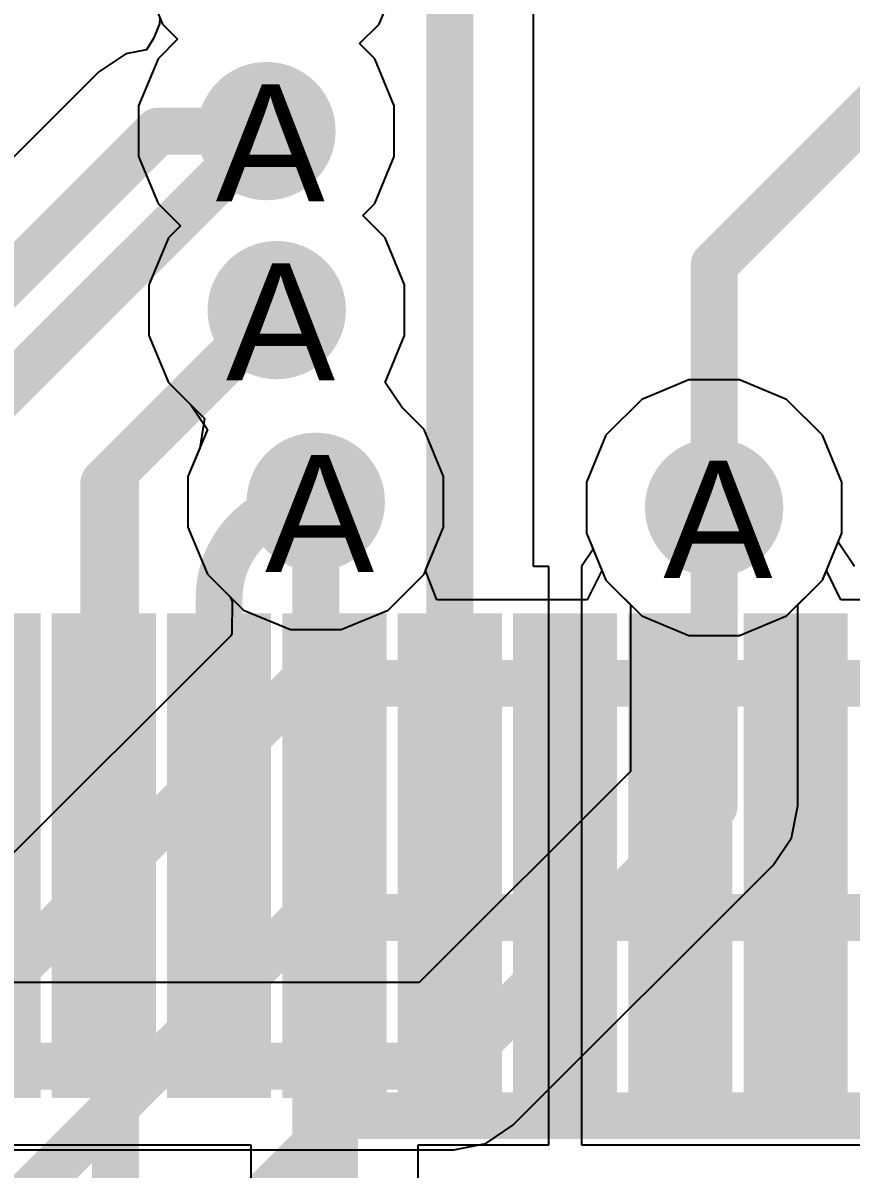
# Model space of a CAD drawing. Header units: inches. Extents: x 0 to 5271, y 0 to 5417.
# Drawn here: x 57.684 to 61.274, y 70.817 to 75.788 of the extents above; entities that cross this region are included whole.
import ezdxf

# ---------------------------------------------------------------- set-up
doc = ezdxf.new("R2010")
doc.units = ezdxf.units.IN
for name, color, linetype in [('Bottom Layer', 5, 'Continuous'), ('Drill Drawing', 1, 'Continuous'), ('L2_GND1', 16, 'Continuous'), ('L3_SIG1', 76, 'Continuous'), ('L4_PWR', 90, 'Continuous'), ('L5_GND2', 156, 'Continuous'), ('L6_SIG2', 130, 'Continuous'), ('L7_GND3', 216, 'Continuous'), ('Top Layer', 1, 'Continuous'), ('Top Paste', 8, 'Continuous'), ('Top Solder', 216, 'Continuous'), ('Via Holes', 16, 'Continuous')]:
    doc.layers.add(name, color=color, linetype=linetype)
doc.styles.add('Arial', font='', dxfattribs={"height": 0.2})
doc.styles.get('Arial').set_extended_font_data('Arial')

# ---------------------------------------------------------------- blocks, each defined once
blk = doc.blocks.new('AS0B826_S78B_7H_23')
at = {"layer": 'Top Layer'}
for points in [[(-16.6752, 19.131), (-16.3252, 19.131), (-16.3252, 17.131), (-16.6752, 17.131)], [(-16.175, 19.131), (-15.825, 19.131), (-15.825, 17.131), (-16.175, 17.131)], [(-15.6752, 19.131), (-15.3252, 19.131), (-15.3252, 17.131), (-15.6752, 17.131)], [(-15.175, 19.131), (-14.825, 19.131), (-14.825, 17.131), (-15.175, 17.131)], [(-14.6749, 19.131), (-14.3249, 19.131), (-14.3249, 17.131), (-14.6749, 17.131)], [(-14.1751, 19.131), (-13.8251, 19.131), (-13.8251, 17.131), (-14.1751, 17.131)], [(-13.6749, 19.131), (-13.3249, 19.131), (-13.3249, 17.131), (-13.6749, 17.131)], [(-13.1751, 19.131), (-12.8251, 19.131), (-12.8251, 17.131), (-13.1751, 17.131)]]:
    blk.add_hatch(color=1, dxfattribs=at).paths.add_polyline_path(points)
at = {"layer": 'Top Paste'}
for points in [[(-16.6752, 19.131), (-16.3252, 19.131), (-16.3252, 17.131), (-16.6752, 17.131)], [(-16.175, 19.131), (-15.825, 19.131), (-15.825, 17.131), (-16.175, 17.131)], [(-15.6752, 19.131), (-15.3252, 19.131), (-15.3252, 17.131), (-15.6752, 17.131)], [(-15.175, 19.131), (-14.825, 19.131), (-14.825, 17.131), (-15.175, 17.131)], [(-14.6749, 19.131), (-14.3249, 19.131), (-14.3249, 17.131), (-14.6749, 17.131)], [(-14.1751, 19.131), (-13.8251, 19.131), (-13.8251, 17.131), (-14.1751, 17.131)], [(-13.6749, 19.131), (-13.3249, 19.131), (-13.3249, 17.131), (-13.6749, 17.131)], [(-13.1751, 19.131), (-12.8251, 19.131), (-12.8251, 17.131), (-13.1751, 17.131)]]:
    blk.add_hatch(color=8, dxfattribs=at).paths.add_polyline_path(points)
at = {"layer": 'Top Solder'}
for points in [[(-16.726, 19.1818), (-16.2744, 19.1818), (-16.2744, 17.0802), (-16.726, 17.0802)], [(-16.2258, 19.1818), (-15.7742, 19.1818), (-15.7742, 17.0802), (-16.2258, 17.0802)], [(-15.726, 19.1818), (-15.2744, 19.1818), (-15.2744, 17.0802), (-15.726, 17.0802)], [(-15.2258, 19.1818), (-14.7742, 19.1818), (-14.7742, 17.0802), (-15.2258, 17.0802)], [(-14.7257, 19.1818), (-14.2741, 19.1818), (-14.2741, 17.0802), (-14.7257, 17.0802)], [(-14.2259, 19.1818), (-13.7743, 19.1818), (-13.7743, 17.0802), (-14.2259, 17.0802)], [(-13.7257, 19.1818), (-13.2741, 19.1818), (-13.2741, 17.0802), (-13.7257, 17.0802)], [(-13.2259, 19.1818), (-12.7743, 19.1818), (-12.7743, 17.0802), (-13.2259, 17.0802)]]:
    blk.add_hatch(color=216, dxfattribs=at).paths.add_polyline_path(points)

msp = doc.modelspace()

# ---------------------------------------------------------------- hatches: boundary and pattern name
at = {"layer": 'Bottom Layer'}
h = msp.add_hatch(color=5, dxfattribs=at)
edge = h.paths.add_edge_path()
edge.add_arc((58.7395, 75.3189), 0.3, 0, 360)
h = msp.add_hatch(color=5, dxfattribs=at)
edge = h.paths.add_edge_path()
edge.add_arc((58.7841, 74.5424), 0.3, 0, 360)
h = msp.add_hatch(color=5, dxfattribs=at)
edge = h.paths.add_edge_path()
edge.add_arc((58.9534, 73.7108), 0.3, 0, 360)
h = msp.add_hatch(color=5, dxfattribs=at)
edge = h.paths.add_edge_path()
edge.add_arc((60.6806, 73.6854), 0.3, 0, 360)
at = {"layer": 'L2_GND1'}
h = msp.add_hatch(color=16, dxfattribs=at)
edge = h.paths.add_edge_path()
edge.add_arc((58.7395, 75.3189), 0.3, 0, 360)
h = msp.add_hatch(color=16, dxfattribs=at)
edge = h.paths.add_edge_path()
edge.add_arc((58.7841, 74.5424), 0.3, 0, 360)
h = msp.add_hatch(color=16, dxfattribs=at)
edge = h.paths.add_edge_path()
edge.add_arc((58.9534, 73.7108), 0.3, 0, 360)
h = msp.add_hatch(color=16, dxfattribs=at)
edge = h.paths.add_edge_path()
edge.add_arc((60.6806, 73.6854), 0.3, 0, 360)
at = {"layer": 'L3_SIG1'}
h = msp.add_hatch(color=76, dxfattribs=at)
edge = h.paths.add_edge_path()
edge.add_arc((58.7395, 75.3189), 0.3, 0, 360)
h = msp.add_hatch(color=76, dxfattribs=at)
edge = h.paths.add_edge_path()
edge.add_arc((58.7841, 74.5424), 0.3, 0, 360)
h = msp.add_hatch(color=76, dxfattribs=at)
edge = h.paths.add_edge_path()
edge.add_arc((58.9534, 73.7108), 0.3, 0, 360)
h = msp.add_hatch(color=76, dxfattribs=at)
edge = h.paths.add_edge_path()
edge.add_arc((60.6806, 73.6854), 0.3, 0, 360)
at = {"layer": 'L4_PWR'}
h = msp.add_hatch(color=90, dxfattribs=at)
edge = h.paths.add_edge_path()
edge.add_arc((58.7395, 75.3189), 0.3, 0, 360)
h = msp.add_hatch(color=90, dxfattribs=at)
edge = h.paths.add_edge_path()
edge.add_arc((58.7841, 74.5424), 0.3, 0, 360)
h = msp.add_hatch(color=90, dxfattribs=at)
edge = h.paths.add_edge_path()
edge.add_arc((58.9534, 73.7108), 0.3, 0, 360)
h = msp.add_hatch(color=90, dxfattribs=at)
edge = h.paths.add_edge_path()
edge.add_arc((60.6806, 73.6854), 0.3, 0, 360)
at = {"layer": 'L5_GND2'}
h = msp.add_hatch(color=156, dxfattribs=at)
edge = h.paths.add_edge_path()
edge.add_arc((58.7395, 75.3189), 0.3, 0, 360)
h = msp.add_hatch(color=156, dxfattribs=at)
edge = h.paths.add_edge_path()
edge.add_arc((58.7841, 74.5424), 0.3, 0, 360)
h = msp.add_hatch(color=156, dxfattribs=at)
edge = h.paths.add_edge_path()
edge.add_arc((58.9534, 73.7108), 0.3, 0, 360)
h = msp.add_hatch(color=156, dxfattribs=at)
edge = h.paths.add_edge_path()
edge.add_arc((60.6806, 73.6854), 0.3, 0, 360)
at = {"layer": 'L6_SIG2'}
h = msp.add_hatch(color=130, dxfattribs=at)
edge = h.paths.add_edge_path()
edge.add_arc((58.7395, 75.3189), 0.3, 0, 360)
h = msp.add_hatch(color=130, dxfattribs=at)
edge = h.paths.add_edge_path()
edge.add_arc((58.7841, 74.5424), 0.3, 0, 360)
h = msp.add_hatch(color=130, dxfattribs=at)
edge = h.paths.add_edge_path()
edge.add_arc((58.9534, 73.7108), 0.3, 0, 360)
h = msp.add_hatch(color=130, dxfattribs=at)
edge = h.paths.add_edge_path()
edge.add_arc((60.6806, 73.6854), 0.3, 0, 360)
at = {"layer": 'L7_GND3'}
h = msp.add_hatch(color=216, dxfattribs=at)
edge = h.paths.add_edge_path()
edge.add_arc((58.7395, 75.3189), 0.3, 0, 360)
h = msp.add_hatch(color=216, dxfattribs=at)
edge = h.paths.add_edge_path()
edge.add_arc((58.7841, 74.5424), 0.3, 0, 360)
h = msp.add_hatch(color=216, dxfattribs=at)
edge = h.paths.add_edge_path()
edge.add_arc((58.9534, 73.7108), 0.3, 0, 360)
h = msp.add_hatch(color=216, dxfattribs=at)
edge = h.paths.add_edge_path()
edge.add_arc((60.6806, 73.6854), 0.3, 0, 360)
at = {"layer": 'Top Layer'}
h = msp.add_hatch(color=1, dxfattribs=at)
edge = h.paths.add_edge_path()
edge.add_arc((58.7395, 75.3189), 0.3, 0, 360)
h = msp.add_hatch(color=1, dxfattribs=at)
edge = h.paths.add_edge_path()
edge.add_arc((58.7841, 74.5424), 0.3, 0, 360)
h = msp.add_hatch(color=1, dxfattribs=at)
edge = h.paths.add_edge_path()
edge.add_arc((58.9534, 73.7108), 0.3, 0, 360)
h = msp.add_hatch(color=1, dxfattribs=at)
edge = h.paths.add_edge_path()
edge.add_arc((60.6806, 73.6854), 0.3, 0, 360)
at = {"layer": 'Via Holes'}
h = msp.add_hatch(color=7, dxfattribs=at)
edge = h.paths.add_edge_path()
edge.add_arc((58.7395, 75.3189), 0.15, 0, 360)
h = msp.add_hatch(color=7, dxfattribs=at)
edge = h.paths.add_edge_path()
edge.add_arc((58.7841, 74.5424), 0.15, 0, 360)
h = msp.add_hatch(color=7, dxfattribs=at)
edge = h.paths.add_edge_path()
edge.add_arc((58.9534, 73.7108), 0.15, 0, 360)
h = msp.add_hatch(color=7, dxfattribs=at)
edge = h.paths.add_edge_path()
edge.add_arc((60.6806, 73.6854), 0.15, 0, 360)

# ---------------------------------------------------------------- linework, layer by layer
at = {"layer": 'Bottom Layer'}
for p, q in [((58.2762, 75.7843), (58.2505, 75.7212)), ((58.2778, 75.8085), (58.2762, 75.7843)), ((58.2505, 75.7212), (58.2199, 75.6717)), ((58.2199, 75.6717), (58.1303, 75.6539)), ((58.1303, 75.6539), (58.0126, 75.5753)), ((58.0126, 75.5753), (57.6203, 75.183)), ((58.0126, 75.5753), (58.0126, 75.5753))]:
    msp.add_line(p, q, dxfattribs=at)
for points in [[(60.6806, 74.7389, 0.2032, 0.2032, 0), (61.4511, 75.5094, 0.2032, 0.2032, 0)], [(57.2854, 74.3353, 0.2032, 0.2032, 0), (58.269, 75.3189, 0.2032, 0.2032, 0)], [(58.269, 75.3189, 0.2032, 0.2032, 0), (58.7395, 75.3189, 0.2032, 0.2032, 0)], [(60.6806, 73.6854, 0.2032, 0.2032, 0), (60.6806, 74.7389, 0.2032, 0.2032, 0)], [(58.0854, 73.8437, 0.2032, 0.2032, 0), (58.7841, 74.5424, 0.2032, 0.2032, 0)], [(58.0854, 69.5318, 0.2032, 0.2032, 0), (58.0854, 73.8437, 0.2032, 0.2032, 0)], [(58.9534, 69.5998, 0.2032, 0.2032, 0), (58.9534, 73.7108, 0.2032, 0.2032, 0)]]:
    msp.add_lwpolyline(points, format="xyseb", dxfattribs=at)
for points in [[(58.2182, 75.3189, 0.1016, 0.1016, 1), (58.3198, 75.3189, 0.1016, 0.1016, 1)], [(58.2182, 75.3189, 0.1016, 0.1016, 1), (58.3198, 75.3189, 0.1016, 0.1016, 1)], [(58.6887, 75.3189, 0.1016, 0.1016, 1), (58.7903, 75.3189, 0.1016, 0.1016, 1)], [(60.6298, 74.7389, 0.1016, 0.1016, 1), (60.7314, 74.7389, 0.1016, 0.1016, 1)], [(60.6298, 74.7389, 0.1016, 0.1016, 1), (60.7314, 74.7389, 0.1016, 0.1016, 1)], [(58.7333, 74.5424, 0.1016, 0.1016, 1), (58.8349, 74.5424, 0.1016, 0.1016, 1)], [(58.0346, 73.8437, 0.1016, 0.1016, 1), (58.1362, 73.8437, 0.1016, 0.1016, 1)], [(58.0346, 73.8437, 0.1016, 0.1016, 1), (58.1362, 73.8437, 0.1016, 0.1016, 1)], [(58.9026, 73.7108, 0.1016, 0.1016, 1), (59.0042, 73.7108, 0.1016, 0.1016, 1)], [(60.6298, 73.6854, 0.1016, 0.1016, 1), (60.7314, 73.6854, 0.1016, 0.1016, 1)]]:
    msp.add_lwpolyline(points, format="xyseb", close=True, dxfattribs=at)
at = {"layer": 'L2_GND1'}
for p, q in [((58.2042, 75.9863), (58.2885, 75.7827)), ((59.2278, 75.7827), (59.3122, 75.9863)), ((58.2885, 75.7827), (58.3542, 75.717)), ((59.1435, 75.6984), (59.2278, 75.7827)), ((58.3542, 75.717), (58.2699, 75.6327)), ((59.2092, 75.6327), (59.1435, 75.6984)), ((58.2699, 75.6327), (58.1855, 75.4291)), ((59.2935, 75.4291), (59.2092, 75.6327)), ((58.1855, 75.4291), (58.1855, 75.2087)), ((59.2935, 75.2087), (59.2935, 75.4291)), ((58.1855, 75.2087), (58.2699, 75.0051)), ((59.2092, 75.0051), (59.2935, 75.2087)), ((58.2699, 75.0051), (58.3666, 74.9084)), ((59.157, 74.953), (59.2092, 75.0051)), ((59.2538, 74.8562), (59.157, 74.953)), ((58.3666, 74.9084), (58.3145, 74.8562)), ((58.3145, 74.8562), (58.2301, 74.6526)), ((59.3381, 74.6526), (59.2538, 74.8562)), ((58.2301, 74.6526), (58.2301, 74.4322)), ((59.3381, 74.4322), (59.3381, 74.6526)), ((58.2301, 74.4322), (58.3145, 74.2286)), ((59.2538, 74.2286), (59.3381, 74.4322)), ((58.3145, 74.2286), (58.4703, 74.0727)), ((59.3262, 74.1214), (59.2538, 74.2286)), ((60.5704, 74.2394), (60.3668, 74.1551)), ((60.7908, 74.2394), (60.5704, 74.2394)), ((60.9944, 74.1551), (60.7908, 74.2394)), ((60.3668, 74.1551), (60.2109, 73.9992)), ((61.1503, 73.9992), (60.9944, 74.1551)), ((59.4231, 74.0246), (59.3262, 74.1214)), ((58.4703, 74.0727), (58.4502, 73.9436)), ((59.5074, 73.821), (59.4231, 74.0246)), ((60.2109, 73.9992), (60.1266, 73.7956)), ((61.2346, 73.7956), (61.1503, 73.9992)), ((58.4502, 73.9436), (58.3994, 73.821)), ((58.3994, 73.821), (58.3994, 73.6006)), ((59.5074, 73.6006), (59.5074, 73.821)), ((60.1266, 73.7956), (60.1266, 73.5752)), ((61.2346, 73.5752), (61.2346, 73.7956)), ((58.3994, 73.6006), (58.4837, 73.397)), ((59.4231, 73.397), (59.5074, 73.6006)), ((60.1266, 73.5752), (60.2109, 73.3716)), ((61.1503, 73.3716), (61.2346, 73.5752)), ((58.4837, 73.397), (58.6396, 73.2411)), ((59.2672, 73.2411), (59.4231, 73.397)), ((60.2109, 73.3716), (60.3668, 73.2157)), ((60.9944, 73.2157), (61.1503, 73.3716)), ((58.6396, 73.2411), (58.8432, 73.1568)), ((59.0636, 73.1568), (59.2672, 73.2411)), ((60.3668, 73.2157), (60.5704, 73.1314)), ((60.7908, 73.1314), (60.9944, 73.2157)), ((58.8432, 73.1568), (59.0636, 73.1568)), ((60.5704, 73.1314), (60.7908, 73.1314))]:
    msp.add_line(p, q, dxfattribs=at)
at = {"layer": 'L3_SIG1'}
for p, q in [((58.2042, 75.9863), (58.2885, 75.7827)), ((59.2278, 75.7827), (59.3122, 75.9863)), ((58.2885, 75.7827), (58.3542, 75.717)), ((59.1435, 75.6984), (59.2278, 75.7827)), ((58.3542, 75.717), (58.2699, 75.6327)), ((59.2092, 75.6327), (59.1435, 75.6984)), ((58.2699, 75.6327), (58.1855, 75.4291)), ((59.2935, 75.4291), (59.2092, 75.6327)), ((58.1855, 75.4291), (58.1855, 75.2087)), ((59.2935, 75.2087), (59.2935, 75.4291)), ((58.1855, 75.2087), (58.2699, 75.0051)), ((59.2092, 75.0051), (59.2935, 75.2087)), ((58.2699, 75.0051), (58.3666, 74.9084)), ((59.157, 74.953), (59.2092, 75.0051)), ((59.2538, 74.8562), (59.157, 74.953)), ((58.3666, 74.9084), (58.3145, 74.8562)), ((58.3145, 74.8562), (58.2301, 74.6526)), ((59.3381, 74.6526), (59.2538, 74.8562)), ((58.2301, 74.6526), (58.2301, 74.4322)), ((59.3381, 74.4322), (59.3381, 74.6526)), ((58.2301, 74.4322), (58.3145, 74.2286)), ((59.2538, 74.2286), (59.3381, 74.4322)), ((58.3145, 74.2286), (58.4113, 74.1318)), ((59.3262, 74.1214), (59.2538, 74.2286)), ((60.5704, 74.2394), (60.3668, 74.1551)), ((60.7908, 74.2394), (60.5704, 74.2394)), ((60.9944, 74.1551), (60.7908, 74.2394)), ((58.4113, 74.1318), (58.4837, 74.0246)), ((60.3668, 74.1551), (60.2109, 73.9992)), ((61.1503, 73.9992), (60.9944, 74.1551)), ((59.4231, 74.0246), (59.3262, 74.1214)), ((58.4837, 74.0246), (58.3994, 73.821)), ((59.5074, 73.821), (59.4231, 74.0246)), ((60.2109, 73.9992), (60.1266, 73.7956)), ((61.2346, 73.7956), (61.1503, 73.9992)), ((58.3994, 73.821), (58.3994, 73.6006)), ((59.5074, 73.6006), (59.5074, 73.821)), ((60.1266, 73.7956), (60.1266, 73.5752)), ((61.2346, 73.5752), (61.2346, 73.7956)), ((58.3994, 73.6006), (58.4837, 73.397)), ((59.4231, 73.397), (59.5074, 73.6006)), ((60.1266, 73.5752), (60.2109, 73.3716)), ((61.1503, 73.3716), (61.2346, 73.5752)), ((58.4837, 73.397), (58.6396, 73.2411)), ((59.2672, 73.2411), (59.4231, 73.397)), ((60.2109, 73.3716), (60.318, 73.2645)), ((61.0432, 73.2645), (61.1503, 73.3716)), ((58.6396, 73.2411), (58.8432, 73.1568)), ((59.0636, 73.1568), (59.2672, 73.2411)), ((60.318, 73.2645), (60.318, 72.5416)), ((61.0432, 72.3914), (61.0432, 73.2645)), ((58.8432, 73.1568), (59.0636, 73.1568)), ((60.318, 72.5416), (59.4018, 71.6253)), ((61.0156, 72.2526), (61.0432, 72.3914)), ((60.937, 72.135), (61.0156, 72.2526)), ((59.8084, 71.0064), (60.937, 72.135)), ((60.937, 72.135), (60.937, 72.135)), ((59.4018, 71.6253), (46.7499, 71.6253)), ((59.6907, 70.9278), (59.8084, 71.0064)), ((43.6536, 70.9002), (59.552, 70.9002)), ((59.552, 70.9002), (59.6907, 70.9278)), ((59.552, 70.9002), (59.552, 70.9002))]:
    msp.add_line(p, q, dxfattribs=at)
for points in [[(60.6806, 72.3914, 0.2032, 0.2032, 0), (60.6806, 73.5838, 0.2032, 0.2032, 0)], [(59.552, 71.2628, 0.2032, 0.2032, 0), (60.6806, 72.3914, 0.2032, 0.2032, 0)], [(16.6811, 71.2628, 0.2032, 0.2032, 0), (59.552, 71.2628, 0.2032, 0.2032, 0)]]:
    msp.add_lwpolyline(points, format="xyseb", dxfattribs=at)
for points in [[(60.6298, 73.5838, 0.1016, 0.1016, 1), (60.7314, 73.5838, 0.1016, 0.1016, 1)], [(60.6298, 72.3914, 0.1016, 0.1016, 1), (60.7314, 72.3914, 0.1016, 0.1016, 1)], [(60.6298, 72.3914, 0.1016, 0.1016, 1), (60.7314, 72.3914, 0.1016, 0.1016, 1)], [(59.5012, 71.2628, 0.1016, 0.1016, 1), (59.6028, 71.2628, 0.1016, 0.1016, 1)], [(59.5012, 71.2628, 0.1016, 0.1016, 1), (59.6028, 71.2628, 0.1016, 0.1016, 1)]]:
    msp.add_lwpolyline(points, format="xyseb", close=True, dxfattribs=at)
at = {"layer": 'L4_PWR'}
for p, q in [((58.2667, 75.8353), (58.2885, 75.7827)), ((59.2278, 75.7827), (59.2496, 75.8353)), ((58.2885, 75.7827), (58.3542, 75.717)), ((59.1435, 75.6984), (59.2278, 75.7827)), ((58.3542, 75.717), (58.2699, 75.6327)), ((59.2092, 75.6327), (59.1435, 75.6984)), ((58.2699, 75.6327), (58.1855, 75.4291)), ((59.2935, 75.4291), (59.2092, 75.6327)), ((58.1855, 75.4291), (58.1855, 75.2087)), ((59.2935, 75.2087), (59.2935, 75.4291)), ((58.1855, 75.2087), (58.2699, 75.0051)), ((59.2092, 75.0051), (59.2935, 75.2087)), ((58.2699, 75.0051), (58.3666, 74.9084)), ((59.157, 74.953), (59.2092, 75.0051)), ((59.2538, 74.8562), (59.157, 74.953)), ((58.3666, 74.9084), (58.3145, 74.8562)), ((58.3145, 74.8562), (58.2301, 74.6526)), ((59.3381, 74.6526), (59.2538, 74.8562)), ((58.2301, 74.6526), (58.2301, 74.4322)), ((59.3381, 74.4322), (59.3381, 74.6526)), ((58.2301, 74.4322), (58.3145, 74.2286)), ((59.2538, 74.2286), (59.3381, 74.4322)), ((58.3145, 74.2286), (58.4113, 74.1318)), ((59.3262, 74.1214), (59.2538, 74.2286)), ((60.5704, 74.2394), (60.3668, 74.1551)), ((60.7908, 74.2394), (60.5704, 74.2394)), ((60.9944, 74.1551), (60.7908, 74.2394)), ((58.4113, 74.1318), (58.4837, 74.0246)), ((60.3668, 74.1551), (60.2109, 73.9992)), ((61.1503, 73.9992), (60.9944, 74.1551)), ((59.4231, 74.0246), (59.3262, 74.1214)), ((58.4837, 74.0246), (58.3994, 73.821)), ((59.5074, 73.821), (59.4231, 74.0246)), ((60.2109, 73.9992), (60.1266, 73.7956)), ((61.2346, 73.7956), (61.1503, 73.9992)), ((58.3994, 73.821), (58.3994, 73.6006)), ((59.5074, 73.6006), (59.5074, 73.821)), ((60.1266, 73.7956), (60.1266, 73.5752)), ((61.2346, 73.5752), (61.2346, 73.7956)), ((58.3994, 73.6006), (58.4837, 73.397)), ((59.4231, 73.397), (59.5074, 73.6006)), ((60.1266, 73.5752), (60.2109, 73.3716)), ((61.1503, 73.3716), (61.2346, 73.5752)), ((58.4837, 73.397), (58.6396, 73.2411)), ((59.2672, 73.2411), (59.4231, 73.397)), ((60.2109, 73.3716), (60.3668, 73.2157)), ((60.9944, 73.2157), (61.1503, 73.3716)), ((58.6396, 73.2411), (58.8432, 73.1568)), ((59.0636, 73.1568), (59.2672, 73.2411)), ((60.3668, 73.2157), (60.5704, 73.1314)), ((60.7908, 73.1314), (60.9944, 73.2157)), ((58.8432, 73.1568), (59.0636, 73.1568)), ((60.5704, 73.1314), (60.7908, 73.1314))]:
    msp.add_line(p, q, dxfattribs=at)
at = {"layer": 'L5_GND2'}
for p, q in [((58.2042, 75.9863), (58.2885, 75.7827)), ((59.2278, 75.7827), (59.3122, 75.9863)), ((58.2885, 75.7827), (58.3542, 75.717)), ((59.1435, 75.6984), (59.2278, 75.7827)), ((58.3542, 75.717), (58.2699, 75.6327)), ((59.2092, 75.6327), (59.1435, 75.6984)), ((58.2699, 75.6327), (58.1855, 75.4291)), ((59.2935, 75.4291), (59.2092, 75.6327)), ((58.1855, 75.4291), (58.1855, 75.2087)), ((59.2935, 75.2087), (59.2935, 75.4291)), ((58.1855, 75.2087), (58.2699, 75.0051)), ((59.2092, 75.0051), (59.2935, 75.2087)), ((58.2699, 75.0051), (58.3666, 74.9084)), ((59.157, 74.953), (59.2092, 75.0051)), ((59.2538, 74.8562), (59.157, 74.953)), ((58.3666, 74.9084), (58.3145, 74.8562)), ((58.3145, 74.8562), (58.2301, 74.6526)), ((59.3381, 74.6526), (59.2538, 74.8562)), ((58.2301, 74.6526), (58.2301, 74.4322)), ((59.3381, 74.4322), (59.3381, 74.6526)), ((58.2301, 74.4322), (58.3145, 74.2286)), ((59.2538, 74.2286), (59.3381, 74.4322)), ((58.3145, 74.2286), (58.4703, 74.0727)), ((59.3262, 74.1214), (59.2538, 74.2286)), ((60.5704, 74.2394), (60.3668, 74.1551)), ((60.7908, 74.2394), (60.5704, 74.2394)), ((60.9944, 74.1551), (60.7908, 74.2394)), ((60.3668, 74.1551), (60.2109, 73.9992)), ((61.1503, 73.9992), (60.9944, 74.1551)), ((59.4231, 74.0246), (59.3262, 74.1214)), ((58.4703, 74.0727), (58.4502, 73.9436)), ((59.5074, 73.821), (59.4231, 74.0246)), ((60.2109, 73.9992), (60.1266, 73.7956)), ((61.2346, 73.7956), (61.1503, 73.9992)), ((58.4502, 73.9436), (58.3994, 73.821)), ((58.3994, 73.821), (58.3994, 73.6006)), ((59.5074, 73.6006), (59.5074, 73.821)), ((60.1266, 73.7956), (60.1266, 73.5752)), ((61.2346, 73.5752), (61.2346, 73.7956)), ((58.3994, 73.6006), (58.4837, 73.397)), ((59.4231, 73.397), (59.5074, 73.6006)), ((60.1266, 73.5752), (60.2109, 73.3716)), ((61.1503, 73.3716), (61.2346, 73.5752)), ((58.4837, 73.397), (58.6396, 73.2411)), ((59.2672, 73.2411), (59.4231, 73.397)), ((60.2109, 73.3716), (60.3668, 73.2157)), ((60.9944, 73.2157), (61.1503, 73.3716)), ((58.6396, 73.2411), (58.8432, 73.1568)), ((59.0636, 73.1568), (59.2672, 73.2411)), ((60.3668, 73.2157), (60.5704, 73.1314)), ((60.7908, 73.1314), (60.9944, 73.2157)), ((58.8432, 73.1568), (59.0636, 73.1568)), ((60.5704, 73.1314), (60.7908, 73.1314))]:
    msp.add_line(p, q, dxfattribs=at)
at = {"layer": 'L6_SIG2'}
for p, q in [((58.2042, 75.9863), (58.2885, 75.7827)), ((59.2278, 75.7827), (59.3122, 75.9863)), ((58.2885, 75.7827), (58.3542, 75.717)), ((59.1435, 75.6984), (59.2278, 75.7827)), ((58.3542, 75.717), (58.2699, 75.6327)), ((59.2092, 75.6327), (59.1435, 75.6984)), ((58.2699, 75.6327), (58.1855, 75.4291)), ((59.2935, 75.4291), (59.2092, 75.6327)), ((58.1855, 75.4291), (58.1855, 75.2087)), ((59.2935, 75.2087), (59.2935, 75.4291)), ((58.1855, 75.2087), (58.2699, 75.0051)), ((59.2092, 75.0051), (59.2935, 75.2087)), ((58.2699, 75.0051), (58.3666, 74.9084)), ((59.157, 74.953), (59.2092, 75.0051)), ((59.2538, 74.8562), (59.157, 74.953)), ((58.3666, 74.9084), (58.3145, 74.8562)), ((58.3145, 74.8562), (58.2301, 74.6526)), ((59.3381, 74.6526), (59.2538, 74.8562)), ((58.2301, 74.6526), (58.2301, 74.4322)), ((59.3381, 74.4322), (59.3381, 74.6526)), ((58.2301, 74.4322), (58.3145, 74.2286)), ((59.2538, 74.2286), (59.3381, 74.4322)), ((58.3145, 74.2286), (58.4113, 74.1318)), ((59.3262, 74.1214), (59.2538, 74.2286)), ((60.5704, 74.2394), (60.3668, 74.1551)), ((60.7908, 74.2394), (60.5704, 74.2394)), ((60.9944, 74.1551), (60.7908, 74.2394)), ((58.4113, 74.1318), (58.4837, 74.0246)), ((60.3668, 74.1551), (60.2109, 73.9992)), ((61.1503, 73.9992), (60.9944, 74.1551)), ((59.4231, 74.0246), (59.3262, 74.1214)), ((58.4837, 74.0246), (58.3994, 73.821)), ((59.5074, 73.821), (59.4231, 74.0246)), ((60.2109, 73.9992), (60.1266, 73.7956)), ((61.2346, 73.7956), (61.1503, 73.9992)), ((58.3994, 73.821), (58.3994, 73.6006)), ((59.5074, 73.6006), (59.5074, 73.821)), ((60.1266, 73.7956), (60.1266, 73.5752)), ((61.2346, 73.5752), (61.2346, 73.7956)), ((58.3994, 73.6006), (58.4837, 73.397)), ((59.4297, 73.413), (59.5074, 73.6006)), ((60.1266, 73.5752), (60.1938, 73.413)), ((61.1674, 73.413), (61.2346, 73.5752)), ((58.4837, 73.397), (58.5827, 73.298)), ((59.478, 73.286), (59.4297, 73.413)), ((60.1938, 73.413), (60.1306, 73.286)), ((61.2306, 73.286), (61.1674, 73.413)), ((58.5827, 73.298), (58.5915, 73.2779)), ((60.1306, 73.286), (59.478, 73.286)), ((64.5944, 73.286), (61.2306, 73.286)), ((58.5915, 73.2779), (58.5895, 73.1399)), ((58.5895, 73.1399), (58.5847, 73.1301)), ((58.5847, 73.1301), (54.0149, 68.5604))]:
    msp.add_line(p, q, dxfattribs=at)
for points in [[(53.9737, 68.0064, 0.2032, 0.2032, 0), (58.8907, 72.9234, 0.2032, 0.2032, 0)], [(58.8907, 72.9234, 0.2032, 0.2032, 0), (64.7446, 72.9234, 0.2032, 0.2032, 0)], [(55.004, 68.0064, 0.2032, 0.2032, 0), (58.905, 71.9074, 0.2032, 0.2032, 0)], [(58.905, 71.9074, 0.2032, 0.2032, 0), (65.4315, 71.9074, 0.2032, 0.2032, 0)], [(56.0343, 68.0064, 0.2032, 0.2032, 0), (59.0763, 71.0484, 0.2032, 0.2032, 0)], [(59.0763, 71.0484, 0.2032, 0.2032, 0), (67.8124, 71.0484, 0.2032, 0.2032, 0)]]:
    msp.add_lwpolyline(points, format="xyseb", dxfattribs=at)
for points in [[(58.8399, 72.9234, 0.1016, 0.1016, 1), (58.9415, 72.9234, 0.1016, 0.1016, 1)], [(58.8399, 72.9234, 0.1016, 0.1016, 1), (58.9415, 72.9234, 0.1016, 0.1016, 1)], [(58.8542, 71.9074, 0.1016, 0.1016, 1), (58.9558, 71.9074, 0.1016, 0.1016, 1)], [(58.8542, 71.9074, 0.1016, 0.1016, 1), (58.9558, 71.9074, 0.1016, 0.1016, 1)], [(59.0255, 71.0484, 0.1016, 0.1016, 1), (59.1271, 71.0484, 0.1016, 0.1016, 1)], [(59.0255, 71.0484, 0.1016, 0.1016, 1), (59.1271, 71.0484, 0.1016, 0.1016, 1)]]:
    msp.add_lwpolyline(points, format="xyseb", close=True, dxfattribs=at)
at = {"layer": 'L7_GND3'}
for p, q in [((58.2042, 75.9863), (58.2885, 75.7827)), ((59.2278, 75.7827), (59.3122, 75.9863)), ((58.2885, 75.7827), (58.3542, 75.717)), ((59.1435, 75.6984), (59.2278, 75.7827)), ((58.3542, 75.717), (58.2699, 75.6327)), ((59.2092, 75.6327), (59.1435, 75.6984)), ((58.2699, 75.6327), (58.1855, 75.4291)), ((59.2935, 75.4291), (59.2092, 75.6327)), ((58.1855, 75.4291), (58.1855, 75.2087)), ((59.2935, 75.2087), (59.2935, 75.4291)), ((58.1855, 75.2087), (58.2699, 75.0051)), ((59.2092, 75.0051), (59.2935, 75.2087)), ((58.2699, 75.0051), (58.3666, 74.9084)), ((59.157, 74.953), (59.2092, 75.0051)), ((59.2538, 74.8562), (59.157, 74.953)), ((58.3666, 74.9084), (58.3145, 74.8562)), ((58.3145, 74.8562), (58.2301, 74.6526)), ((59.3381, 74.6526), (59.2538, 74.8562)), ((58.2301, 74.6526), (58.2301, 74.4322)), ((59.3381, 74.4322), (59.3381, 74.6526)), ((58.2301, 74.4322), (58.3145, 74.2286)), ((59.2538, 74.2286), (59.3381, 74.4322)), ((58.3145, 74.2286), (58.4113, 74.1318)), ((59.3262, 74.1214), (59.2538, 74.2286)), ((60.5704, 74.2394), (60.3668, 74.1551)), ((60.7908, 74.2394), (60.5704, 74.2394)), ((60.9944, 74.1551), (60.7908, 74.2394)), ((58.4113, 74.1318), (58.4837, 74.0246)), ((60.3668, 74.1551), (60.2109, 73.9992)), ((61.1503, 73.9992), (60.9944, 74.1551)), ((59.4231, 74.0246), (59.3262, 74.1214)), ((58.4837, 74.0246), (58.3994, 73.821)), ((59.5074, 73.821), (59.4231, 74.0246)), ((60.2109, 73.9992), (60.1266, 73.7956)), ((61.2346, 73.7956), (61.1503, 73.9992)), ((58.3994, 73.821), (58.3994, 73.6006)), ((59.5074, 73.6006), (59.5074, 73.821)), ((60.1266, 73.7956), (60.1266, 73.5752)), ((61.2346, 73.5752), (61.2346, 73.7956)), ((58.3994, 73.6006), (58.4837, 73.397)), ((59.4231, 73.397), (59.5074, 73.6006)), ((60.1266, 73.5752), (60.2109, 73.3716)), ((61.1503, 73.3716), (61.2346, 73.5752)), ((58.4837, 73.397), (58.6396, 73.2411)), ((59.2672, 73.2411), (59.4231, 73.397)), ((60.2109, 73.3716), (60.3668, 73.2157)), ((60.9944, 73.2157), (61.1503, 73.3716)), ((58.6396, 73.2411), (58.8432, 73.1568)), ((59.0636, 73.1568), (59.2672, 73.2411)), ((60.3668, 73.2157), (60.5704, 73.1314)), ((60.7908, 73.1314), (60.9944, 73.2157)), ((58.8432, 73.1568), (59.0636, 73.1568)), ((60.5704, 73.1314), (60.7908, 73.1314))]:
    msp.add_line(p, q, dxfattribs=at)
at = {"layer": 'Top Layer'}
for p, q in [((59.897, 73.43), (59.897, 77.0398)), ((60.5704, 74.2394), (60.3668, 74.1551)), ((60.7908, 74.2394), (60.5704, 74.2394)), ((60.9944, 74.1551), (60.7908, 74.2394)), ((60.3668, 74.1551), (60.2109, 73.9992)), ((61.1503, 73.9992), (60.9944, 74.1551)), ((60.2109, 73.9992), (60.1266, 73.7956)), ((61.2346, 73.7956), (61.1503, 73.9992)), ((60.1266, 73.7956), (60.1266, 73.5752)), ((61.2346, 73.5752), (61.2346, 73.7956)), ((60.1266, 73.5752), (60.1556, 73.5051)), ((61.2182, 73.5356), (61.2346, 73.5752)), ((61.2887, 73.43), (61.2182, 73.5356)), ((60.1556, 73.5051), (60.1054, 73.43)), ((59.9634, 73.43), (59.897, 73.43)), ((59.9634, 70.922), (59.9634, 73.43)), ((60.1054, 73.43), (60.1054, 73.43)), ((60.1054, 73.43), (60.1054, 70.922)), ((57.1052, 70.922), (58.6718, 70.922)), ((58.6718, 70.922), (58.6718, 70.3529)), ((59.3969, 70.5031), (59.3969, 70.922)), ((59.3969, 70.922), (59.9634, 70.922)), ((60.1054, 70.922), (61.4633, 70.922))]:
    msp.add_line(p, q, dxfattribs=at)
for points in [[(59.5344, 71.526, 0.2032, 0.2032, 0), (59.5344, 77.4638, 0.2032, 0.2032, 0)], [(57.5342, 74.1136, 0.2032, 0.2032, 0), (58.7395, 75.3189, 0.2032, 0.2032, 0)], [(58.0343, 73.7926, 0.2032, 0.2032, 0), (58.7841, 74.5424, 0.2032, 0.2032, 0)], [(58.0343, 71.526, 0.2032, 0.2032, 0), (58.0343, 73.7926, 0.2032, 0.2032, 0)], [(58.5341, 73.2916, 0.2032, 0.2032, -0.414214), (58.9534, 73.7108, 0.2032, 0.2032, 0)], [(58.5341, 72.176, 0.2032, 0.2032, 0), (58.5341, 73.2916, 0.2032, 0.2032, 0)], [(59.0343, 70.3529, 0.2032, 0.2032, 0), (59.0343, 72.176, 0.2032, 0.2032, 0)]]:
    msp.add_lwpolyline(points, format="xyseb", dxfattribs=at)
for points in [[(58.6887, 75.3189, 0.1016, 0.1016, 1), (58.7903, 75.3189, 0.1016, 0.1016, 1)], [(58.7333, 74.5424, 0.1016, 0.1016, 1), (58.8349, 74.5424, 0.1016, 0.1016, 1)], [(57.9835, 73.7926, 0.1016, 0.1016, 1), (58.0851, 73.7926, 0.1016, 0.1016, 1)], [(57.9835, 73.7926, 0.1016, 0.1016, 1), (58.0851, 73.7926, 0.1016, 0.1016, 1)], [(58.9026, 73.7108, 0.1016, 0.1016, 1), (59.0042, 73.7108, 0.1016, 0.1016, 1)], [(58.4833, 73.2916, 0.1016, 0.1016, 1), (58.5849, 73.2916, 0.1016, 0.1016, 1)], [(58.4833, 73.2916, 0.1016, 0.1016, 1), (58.5849, 73.2916, 0.1016, 0.1016, 1)], [(58.4833, 72.176, 0.1016, 0.1016, 1), (58.5849, 72.176, 0.1016, 0.1016, 1)], [(58.9835, 72.176, 0.1016, 0.1016, 1), (59.0851, 72.176, 0.1016, 0.1016, 1)], [(57.9835, 71.526, 0.1016, 0.1016, 1), (58.0851, 71.526, 0.1016, 0.1016, 1)], [(59.4836, 71.526, 0.1016, 0.1016, 1), (59.5852, 71.526, 0.1016, 0.1016, 1)]]:
    msp.add_lwpolyline(points, format="xyseb", close=True, dxfattribs=at)

# ---------------------------------------------------------------- block references
msp.add_blockref('AS0B826_S78B_7H_23', (74.0344, 54.045))

# ---------------------------------------------------------------- texts
at = {"layer": 'Drill Drawing', "style": 'Arial'}
for p in [(58.5194, 75.0142), (58.5641, 74.2377), (58.7333, 73.4061), (60.4605, 73.3807)]:
    msp.add_text('A', height=0.508, dxfattribs=at).set_placement(p)

doc.saveas('drawing.dxf')
